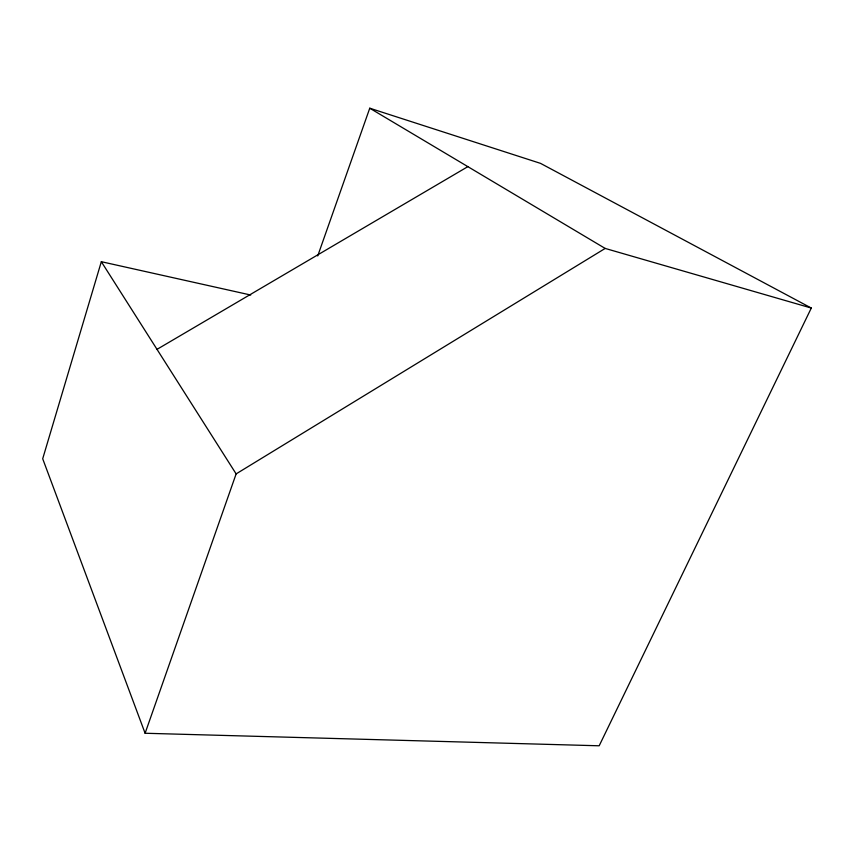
<?xml version="1.0" encoding="UTF-8"?>
<svg xmlns="http://www.w3.org/2000/svg" width="854" height="854" viewBox="0 0 854 854"><rect width="100%" height="100%" fill="white"/><g stroke="black" fill="none" stroke-linecap="round" stroke-linejoin="round"><path stroke-width="1.28" d="M250.713 295.025L101.327 261.698L42.7 458.758L145.105 733.255L599.177 745.788L811.3 308.048L540.529 163.37L369.761 108.212L317.72 255.954M145.105 733.255L236.131 473.895L605.176 248.429L811.3 308.048M157.019 349.35L467.853 166.637M369.761 108.212L605.176 248.429M101.327 261.698L236.131 473.895"/></g></svg>
